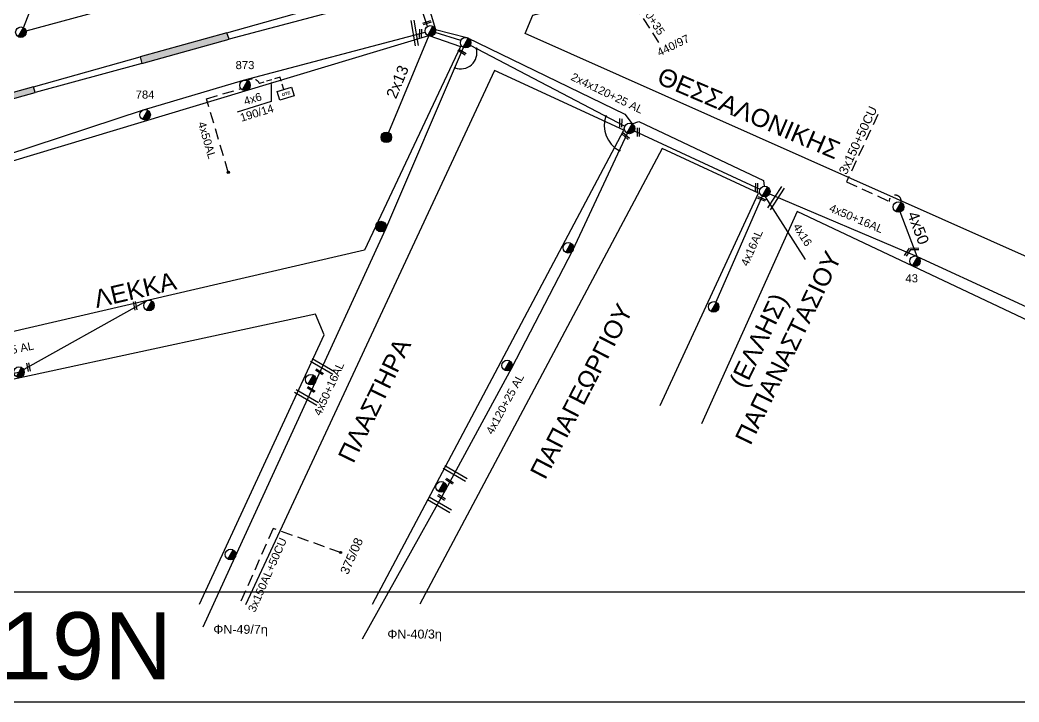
# Model space of a CAD drawing. Header units: millimetres. Extents: x 1421 to 7149, y 887 to 1917.
# Drawn here: x 5690.5 to 5913.8, y 887.4 to 1039.9 of the extents above; entities that cross this region are included whole.
import ezdxf
from ezdxf import colors
from ezdxf.entities.mleader import LeaderData, LeaderLine
from ezdxf.enums import TextEntityAlignment as Align
from ezdxf.math import Vec2, Vec3

# ---------------------------------------------------------------- set-up
doc = ezdxf.new("R2010")
doc.units = ezdxf.units.MM
doc.linetypes.add('DASHED', pattern=[19.05, 12.7, -6.35])
for name, color, linetype in [('2x13', 7, 'Continuous'), ('3x150+35', 7, 'DASHED'), ('Pillar OTE', 7, 'Continuous'), ('TRAIN', 7, 'Continuous'), ('Άγνωστα', 7, 'Continuous'), ('Γυμνά εναέρια ΧΤ (3Φ)   4x16AL', 7, 'Continuous'), ('Γυμνά εναέρια ΧΤ (3Φ)   4x50CU', 7, 'Continuous'), ('Γυμνά εναέρια ΧΤ και ΦΟΠ (3Φ)   4x50+16AL', 7, 'Continuous'), ('Εναέρια παροχή ΧΤ 4x16', 7, 'SYN_LINE'), ('Καλώδια ΧΤ   3x150+50CU', 7, 'DASHED'), ('Καλώδια ΧΤ   3x150AL+50CU', 7, 'DASHED'), ('Μηχανική τομή', 7, 'Continuous'), ('Στύλος Ξύλινος', 7, 'Continuous'), ('Στύλος Ξύλινος @ 1', 7, 'Continuous'), ('Στύλος ΦΜ', 7, 'Continuous'), ('Στύλος ΦΜ @ 1', 7, 'Continuous'), ('Συνδέσεις', 7, 'Continuous'), ('Συνεστραμμένα ΧΤ   3x70+54.6+25 AL', 7, 'SYN_LINE'), ('Συνεστραμμένα ΧΤ   4x120+25 AL', 7, 'SYN_LINE'), ('Τομή', 7, 'Continuous'), ('Υπόβαθρο ΔΕΗ', 7, 'Continuous'), ('Υπόγεια καλώδια Παροχών ΧΤ   4x50AL', 7, 'DASHED')]:
    doc.layers.add(name, color=color, linetype=linetype)
doc.styles.add('arial', font='arial.ttf')
doc.styles.get("Standard").update_dxf_attribs({"font": 'arial.ttf'})
doc.linetypes.add('SYN_LINE', pattern='A,0.5,-0.0001,["/\\/\\/\\/",Standard,S=0.1,R=0,X=0,Y=-0.05],-0.25', length=0.7501)

# ---------------------------------------------------------------- blocks, each defined once
blk = doc.blocks.new('ΥΠΑΡΧΩΝ ΤΣΙΜΕΝΤΕΝΙΟΣ ΣΤΥΛΟΣ')
at = {"layer": 'Στύλος ΦΜ'}
blk.add_hatch(color=256, dxfattribs=at).paths.add_polyline_path([(-1.29, -2.28, 0.574793), (2.62, 0, 0.268822), (1.3, 2.27)])
blk.add_line((-1.29, -2.28), (1.3, 2.27), dxfattribs=at)
blk.add_circle((0, 0), 2.62, dxfattribs=at)
at = {"layer": 'Στύλος ΦΜ', "flags": 4}
for tag, p in [('ΑΡΙΘΜΟΣ', (-4.68, 8.05)), ('ΤΥΠΟΣ', (-4.91, 3.03))]:
    blk.add_attdef(tag, p, '', height=4, dxfattribs=at)
blk = doc.blocks.new('ΥΠΑΡΧΩΝ ΞΥΛΙΝΟΣ ΣΤΥΛΟΣ')
at = {"layer": 'Στύλος Ξύλινος'}
h = blk.add_hatch(color=256, dxfattribs=at)
h.paths.add_polyline_path([(-2.62, 0, 0.270008), (-1.29, -2.28), (1.3, 2.27, 0.576266)])
h.paths.add_polyline_path([(-1.29, -2.28, 0.574793), (2.62, 0, 0.268822), (1.3, 2.27)])
blk.add_line((-1.29, -2.28), (1.3, 2.27), dxfattribs=at)
blk.add_circle((0, 0), 2.62, dxfattribs=at)
at = {"layer": 'Στύλος Ξύλινος', "flags": 4}
for tag, p in [('ΑΡΙΘΜΟΣ', (-4.91, 8.6)), ('ΤΥΠΟΣ', (-4.85, 3.39))]:
    blk.add_attdef(tag, p, '', height=4, dxfattribs=at)
blk = doc.blocks.new('_ΣΥΝΔΕΣΗ')
at = {"layer": 'Συνδέσεις', "linetype": 'SYN_LINE', "ltscale": 40}
blk.add_hatch(color=256, dxfattribs=at).paths.add_polyline_path([(0.5, -0.01, 1), (-0.5, -0.01, 1)])
at = {"layer": 'Συνδέσεις'}
blk.add_circle((0, -0.01), 0.5, dxfattribs=at)
blk = doc.blocks.new('ΜΗΧΑΝΙΚΗ ΤΟΜΗ')
at = {"layer": 'Μηχανική τομή', "ltscale": 40}
for p, q in [((-3.67, 1.17), (3.91, 1.17)), ((3.91, -0.38), (-3.67, -0.38))]:
    blk.add_line(p, q, dxfattribs=at)
blk = doc.blocks.new('ΤΟΜΗ')
at = {"layer": 'Τομή', "ltscale": 40}
for p, q in [((10.95, 0.22), (-12.13, 0.22)), ((10.95, -2.57), (-12.13, -2.57))]:
    blk.add_line(p, q, dxfattribs=at)
blk = doc.blocks.new('PILLAR ΟΤΕ')
at = {"layer": 'Pillar OTE', "ltscale": 40}
blk.add_lwpolyline([(-3.31, 2.02), (3.39, 2.02), (3.39, -1.99), (-3.31, -1.99)], close=True, dxfattribs=at)
at = {"layer": 'Pillar OTE', "insert": (-1.81, 0.71), "char_height": 1.3575, "width": 109.961, "attachment_point": 1}
blk.add_mtext('{\\fArial|b1|i0|c161|p34;OTE}', dxfattribs=at)

msp = doc.modelspace()

# ---------------------------------------------------------------- hatches: boundary and pattern name
at = {"layer": 'TRAIN', "lineweight": -3, "ltscale": 0.2, "true_color": 0x000000}
h = msp.add_hatch(color=18, dxfattribs=at)
h.paths.add_polyline_path([(5307.8, 916.69), (5307.42, 918.5), (5291.25, 913.97), (5291.64, 912.39)])
h.paths.add_polyline_path([(5346.98, 927.34), (5346.42, 929.06), (5327.1, 923.73), (5327.5, 922.11)])
h.paths.add_polyline_path([(5391.16, 939.49), (5390.8, 941.26), (5371.15, 935.67), (5371.54, 934.13)])
h.paths.add_polyline_path([(5434.79, 951.66), (5434.38, 953.09), (5414.01, 947.46), (5414.41, 946.17)])
h.paths.add_polyline_path([(5477.96, 963.3), (5477.54, 964.78), (5458.29, 959.48), (5458.63, 957.99)])
h.paths.add_polyline_path([(5521.09, 975.25), (5520.53, 976.64), (5500.93, 971.24), (5501.27, 969.85)])
h.paths.add_polyline_path([(5564.01, 987.31), (5563.53, 988.6), (5544.44, 983.44), (5544.83, 982.11)])
h.paths.add_polyline_path([(5607.53, 999.35), (5607.16, 1000.76), (5587.56, 995.37), (5587.86, 994.04)])
h.paths.add_polyline_path([(5650.69, 1011.59), (5650.43, 1012.86), (5630.95, 1007.38), (5631.3, 1006.34)])
h.paths.add_polyline_path([(5693.88, 1023.68), (5693.54, 1024.95), (5674.54, 1019.61), (5674.85, 1018.33)])
h.paths.add_polyline_path([(5737.23, 1035.54), (5736.76, 1037), (5717.39, 1031.65), (5717.78, 1030.17)])
h.paths.add_polyline_path([(5781.19, 1047.77), (5780.76, 1049.26), (5760.34, 1043.65), (5760.67, 1041.73)])
h.paths.add_polyline_path([(5823.52, 1059.63), (5823.07, 1061.07), (5803.83, 1055.75), (5804.29, 1053.97)])
h.paths.add_polyline_path([(5866.61, 1071.7), (5866.15, 1073.03), (5846.43, 1067.52), (5846.95, 1066.09)])
h.paths.add_polyline_path([(5909.89, 1083.42), (5909.41, 1084.91), (5889.8, 1079.69), (5890.21, 1078.15)])
h.paths.add_polyline_path([(5953.62, 1094.95), (5953.28, 1096.29), (5933.64, 1091.23), (5934.01, 1089.9)])
h.paths.add_polyline_path([(5997.35, 1106.64), (5996.86, 1108.11), (5977.14, 1102.73), (5977.41, 1101.27)])
h.paths.add_polyline_path([(6041.21, 1118.34), (6040.88, 1119.37), (6021.2, 1114.3), (6021.57, 1112.96)])
h.paths.add_polyline_path([(6084.53, 1129.62), (6084.2, 1130.76), (6064.3, 1125.6), (6064.68, 1124.35)])
h.paths.add_polyline_path([(6127.84, 1140.22), (6127.5, 1141.53), (6107.81, 1136.75), (6108.04, 1135.46)])
h.paths.add_polyline_path([(6171.81, 1151.11), (6171.55, 1152.4), (6152.67, 1147.67), (6152.97, 1146.48)])
h.paths.add_polyline_path([(6215.28, 1161.86), (6215.01, 1163.14), (6195.81, 1158.3), (6195.88, 1157.15)])
h.paths.add_polyline_path([(6259.15, 1172.81), (6258.76, 1174.15), (6239.12, 1169.06), (6239.43, 1167.95)])
h.paths.add_polyline_path([(6302.5, 1183.67), (6302.14, 1184.91), (6282.47, 1179.85), (6282.81, 1178.57)])
h.paths.add_polyline_path([(6345.81, 1195.12), (6345.34, 1196.39), (6325.6, 1191.31), (6326.02, 1189.97)])
h.paths.add_polyline_path([(6389.67, 1206.66), (6389.36, 1207.87), (6369.29, 1202.62), (6369.56, 1201.31)])
h.paths.add_polyline_path([(6431.91, 1217.89), (6431.52, 1219.19), (6411.91, 1213.83), (6412.23, 1212.81)])
h.paths.add_polyline_path([(6475.2, 1229.3), (6474.9, 1230.66), (6454.09, 1224.93), (6454.19, 1223.75)])
h.paths.add_polyline_path([(6518.46, 1241.13), (6518.14, 1242.4), (6498.69, 1237.32), (6498.94, 1235.86)])
h.paths.add_polyline_path([(6561.41, 1252.93), (6561.1, 1254.23), (6541.97, 1248.81), (6542.17, 1247.61)])
h.paths.add_polyline_path([(6605.11, 1264.65), (6604.74, 1265.83), (6585.45, 1260.81), (6585.83, 1259.21)])
h.paths.add_polyline_path([(6648.4, 1276.42), (6648.08, 1277.7), (6628.72, 1272.46), (6629.08, 1271.24)])
h.paths.add_polyline_path([(6691.88, 1288.22), (6691.32, 1289.41), (6671.43, 1284.06), (6671.77, 1282.84)])
h.paths.add_polyline_path([(6734.35, 1299.93), (6733.96, 1301.31), (6715.25, 1296.1), (6715.55, 1294.88)])
h.paths.add_polyline_path([(6778.12, 1311.81), (6777.64, 1313.25), (6758.13, 1307.89), (6758.57, 1306.43)])
h.paths.add_polyline_path([(6825.97, 1324.96), (6825.39, 1326.48), (6801.39, 1319.86), (6801.75, 1318.29)])
h.paths.add_polyline_path([(6869.13, 1336.91), (6868.69, 1338.47), (6844.91, 1331.97), (6845.37, 1330.54)])
h.paths.add_polyline_path([(6912.31, 1348.82), (6911.85, 1350.46), (6887.72, 1343.51), (6888.16, 1342.14)])
h.paths.add_polyline_path([(6956.15, 1360.98), (6955.58, 1362.85), (6931.4, 1355.89), (6932, 1354.3)])
h.paths.add_polyline_path([(6984.31, 1370.76), (6975.32, 1368.08), (6975.69, 1366.38), (6984.41, 1368.68)])

# ---------------------------------------------------------------- linework, layer by layer
at = {"lineweight": -3, "ltscale": 0.1}
for points in [[(4932.72, 1917.4), (7149.36, 1917.4), (7149.36, 887.4), (4932.72, 887.4)], [(5038.25, 1899.55), (6989.1, 1899.55), (6989.1, 911.99), (5038.25, 911.99)]]:
    msp.add_lwpolyline(points, close=True, dxfattribs=at)
at = {"layer": '2x13', "color": 151, "lineweight": -3, "ltscale": 0.2}
msp.add_lwpolyline([(5781.88, 1036.41), (5772.83, 1014.73)], dxfattribs=at)
at = {"layer": '3x150+35', "color": 6, "lineweight": -3, "ltscale": 0.2}
msp.add_lwpolyline([(5833.31, 1034.86), (5826.19, 1045.81, 0.486667), (5823.56, 1046.83)], format="xyb", dxfattribs=at)
at = {"layer": '3x150+35', "color": 1, "lineweight": -3, "ltscale": 0.1}
msp.add_lwpolyline([(5749.46, 1024.33), (5748.63, 1027.07), (5744.01, 1025.68, 0.508788), (5741.39, 1026.27)], format="xyb", dxfattribs=at)
at = {"layer": 'TRAIN', "color": 18, "lineweight": -3, "ltscale": 0.2, "true_color": 0x000000}
for points in [[(5934.01, 1089.9), (5909.89, 1083.42), (5909.41, 1084.91), (5889.8, 1079.69), (5890.21, 1078.15), (5866.61, 1071.7), (5866.15, 1073.03), (5846.43, 1067.52), (5846.95, 1066.09), (5823.52, 1059.63), (5823.07, 1061.07), (5803.83, 1055.75), (5804.29, 1053.97), (5781.19, 1047.77), (5780.76, 1049.26), (5760.34, 1043.65), (5760.67, 1041.73), (5737.23, 1035.54), (5736.76, 1037), (5717.39, 1031.65), (5717.78, 1030.17), (5693.88, 1023.68), (5693.54, 1024.95), (5674.54, 1019.61)], [(5674.85, 1018.33), (5693.88, 1023.68), (5693.54, 1024.95), (5717.39, 1031.65), (5717.78, 1030.17), (5737.23, 1035.54), (5736.76, 1037), (5760.34, 1043.65), (5760.67, 1041.73), (5781.19, 1047.77), (5780.76, 1049.26), (5803.83, 1055.75), (5804.29, 1053.97), (5823.52, 1059.63), (5823.07, 1061.07), (5846.43, 1067.52), (5846.95, 1066.09), (5866.61, 1071.7), (5866.15, 1073.03), (5889.8, 1079.69), (5890.21, 1078.15), (5909.89, 1083.42), (5909.41, 1084.91), (5933.64, 1091.23)]]:
    msp.add_lwpolyline(points, dxfattribs=at)
at = {"layer": 'Γυμνά εναέρια ΧΤ (3Φ)   4x16AL', "color": 85, "lineweight": -3, "ltscale": 0.2}
msp.add_lwpolyline([(5856.36, 1000.5), (5846.01, 976.8)], dxfattribs=at)
at = {"layer": 'Γυμνά εναέρια ΧΤ (3Φ)   4x50CU', "color": 85, "lineweight": -3, "ltscale": 0.2}
msp.add_lwpolyline([(5890.99, 987.02), (5887.24, 996.97)], dxfattribs=at)
at = {"layer": 'Γυμνά εναέρια ΧΤ και ΦΟΠ (3Φ)   4x50+16AL', "color": 151, "lineweight": -3, "ltscale": 0.2}
msp.add_lwpolyline([(5756.56, 958.98), (5772.26, 993.19), (5789.63, 1033.71)], dxfattribs=at)
at = {"layer": 'Γυμνά εναέρια ΧΤ και ΦΟΠ (3Φ)   4x50+16AL', "color": 85, "lineweight": -3, "ltscale": 0.2}
msp.add_lwpolyline([(5858.01, 1001.03), (5890.99, 987.02), (5930.49, 968.8)], dxfattribs=at)
at = {"layer": 'Γυμνά εναέρια ΧΤ και ΦΟΠ (3Φ)   4x50+16AL', "color": 2, "lineweight": -3, "ltscale": 0.2}
msp.add_lwpolyline([(5731.44, 904.19), (5738.63, 919.89), (5756.56, 958.98)], dxfattribs=at)
at = {"layer": 'Εναέρια παροχή ΧΤ 4x16', "color": 85, "lineweight": -3, "ltscale": 20}
msp.add_lwpolyline([(5857.05, 1000.35), (5865.96, 986.32)], dxfattribs=at)
at = {"layer": 'Καλώδια ΧΤ   3x150+50CU', "color": 85, "lineweight": -3, "ltscale": 0.2}
msp.add_lwpolyline([(5882.21, 1018.72), (5875.18, 1003.68), (5884.75, 999.32, -1.125897), (5887.41, 999.09)], format="xyb", dxfattribs=at)
at = {"layer": 'Καλώδια ΧΤ   3x150AL+50CU', "color": 62, "linetype": 'DASHED', "lineweight": -3, "ltscale": 0.2}
msp.add_lwpolyline([(5762.15, 920.83), (5747.06, 926.19), (5739.7, 909.48)], dxfattribs=at)
at = {"layer": 'Συνεστραμμένα ΧΤ   3x70+54.6+25 AL', "color": 30, "lineweight": -3, "ltscale": 20}
msp.add_lwpolyline([(5691.31, 1038.14), (5707.59, 1080.28), (5725.38, 1123.94), (5735.45, 1148.56), (5743.23, 1166.92)], dxfattribs=at)
at = {"layer": 'Συνεστραμμένα ΧΤ   3x70+54.6+25 AL', "color": 2, "lineweight": -3, "ltscale": 20}
for points in [[(5691.87, 1037.43), (5729.7, 1047.71), (5771.5, 1061.17), (5795.77, 1068.24), (5806.17, 1072.95)], [(5690.73, 1037.12), (5690.73, 1037.12)]]:
    msp.add_lwpolyline(points, dxfattribs=at)
at = {"layer": 'Συνεστραμμένα ΧΤ   3x70+54.6+25 AL', "color": 1, "lineweight": -3, "ltscale": 20}
for points in [[(5674.83, 1005.57), (5718.11, 1019.79), (5740.48, 1026.38), (5781.07, 1037.13)], [(5690.71, 1037.08), (5690.73, 1037.12)], [(5655.41, 953.95), (5690.29, 961.15), (5718.78, 977.07)]]:
    msp.add_lwpolyline(points, dxfattribs=at)
at = {"layer": 'Συνεστραμμένα ΧΤ   4x120+25 AL', "color": 85, "lineweight": -3, "ltscale": 20, "flags": 128}
msp.add_lwpolyline([(5781.57, 1038.42), (5777.19, 1051.56), (5771.5, 1061.17)], dxfattribs=at)
at = {"layer": 'Συνεστραμμένα ΧΤ   4x120+25 AL', "color": 151, "lineweight": -3, "ltscale": 15}
msp.add_lwpolyline([(5771.98, 1061.71), (5779.21, 1051.66), (5783.34, 1037.76)], dxfattribs=at)
at = {"layer": 'Συνεστραμμένα ΧΤ   4x120+25 AL', "color": 85, "lineweight": -3, "ltscale": 20}
for points in [[(5789.02, 1035.27), (5783.33, 1037.07)], [(5791.13, 1034.22), (5825.7, 1016.16)], [(5827.78, 1015.07), (5855.87, 1002.02)]]:
    msp.add_lwpolyline(points, dxfattribs=at)
at = {"layer": 'Συνεστραμμένα ΧΤ   4x120+25 AL', "color": 151, "lineweight": -3, "ltscale": 20}
for points in [[(5783.34, 1037.76), (5790.39, 1035.93), (5825.65, 1018.83), (5827.32, 1016.64), (5828.82, 1017.19), (5856.67, 1003.95), (5856.81, 1002.69)], [(5785.66, 934.93), (5800.4, 962.07), (5814.08, 988.41), (5826.24, 1014.55)]]:
    msp.add_lwpolyline(points, dxfattribs=at)
at = {"layer": 'Συνεστραμμένα ΧΤ   4x120+25 AL', "color": 2, "lineweight": -3, "ltscale": 20}
msp.add_lwpolyline([(5767.07, 901.5), (5785.66, 934.93)], dxfattribs=at)
at = {"layer": 'Υπόβαθρο ΔΕΗ', "lineweight": -3, "ltscale": 0.2}
for points in [[(5917.7, 985.96), (5803.44, 1036.88), (5805.09, 1040.91), (5929.96, 1074.63), (5950.73, 1070.23), (5917.7, 985.96)], [(5660.78, 963.65), (5676.45, 1004.67), (5781.88, 1036.41), (5788.94, 1033.94), (5767.47, 988.43), (5660.78, 963.65)], [(5769.32, 909.24), (5825.48, 1015.26), (5796.57, 1028.56), (5740.92, 909.11)], [(5833.54, 953.67), (5855.51, 1001.14), (5834.03, 1011.15), (5779.9, 909.24)], [(5959.27, 909.75), (5974.49, 944.93), (5864.2, 997.05), (5842.84, 949.59)], [(5730.62, 909.24), (5758.49, 969.48), (5756.58, 974.1), (5656.33, 952.46), (5645.9, 924.47), (5681.57, 909.2)]]:
    msp.add_lwpolyline(points, dxfattribs=at)
at = {"layer": 'Υπόβαθρο ΔΕΗ', "lineweight": -3}
for centre, radius, start, end in [((5789.02, 1032.55), 3.62, 248.5426, 15.1715), ((5827.39, 1016.27), 6.31, 160.4127, 242.1555)]:
    msp.add_arc(centre, radius, start, end, dxfattribs=at)
at = {"layer": 'Υπόγεια καλώδια Παροχών ΧΤ   4x50AL', "color": 1, "lineweight": -3, "ltscale": 0.2}
msp.add_lwpolyline([(5737.06, 1005.81), (5732.18, 1022.27), (5739.88, 1024.52)], dxfattribs=at)

# ---------------------------------------------------------------- block references
at = {"layer": 'Pillar OTE', "xscale": 0.5, "yscale": 0.5, "zscale": 0.5, "rotation": 17}
msp.add_blockref('PILLAR ΟΤΕ', (5749.9, 1023.36), dxfattribs=at)
at = {"layer": 'Μηχανική τομή', "lineweight": -3}
for p, xscale, yscale, zscale, rotation in [((5781.46, 1039.37), 0.2499999999987346, 0.2499999999987346, 0.2499999999987346, 198.2314480273927), ((5780.13, 1036.86), 0.2499999999988126, 0.2499999999988126, 0.2499999999988126, 88.39312031819854), ((5789.37, 1032.76), 0.2499999999985261, 0.2499999999985261, 0.2499999999985261, 146.9127823869921), ((5824.86, 1016.83), 0.2499999999988126, 0.2499999999988126, 0.2499999999988126, 88.39312031819854), ((5825.94, 1013.99), 0.2499999999988438, 0.2499999999988438, 0.2499999999988438, 139.4438829611327), ((5828.79, 1014.75), 0.2499999999988126, 0.2499999999988126, 0.2499999999988126, 88.39312031819854), ((5855.18, 1002.4), 0.2499999999988126, 0.2499999999988126, 0.2499999999988126, 88.39312031819854), ((5856.31, 999.95), 0.2499999999987084, 0.2499999999987084, 0.2499999999987084, 157.4546406426911), ((5888.95, 987.85), 0.2499999999986643, 0.2499999999986643, 0.2499999999986643, 56.13743911202577), ((5890.49, 988.78), 0.2499999999985822, 0.2499999999985822, 0.2499999999985822, 178.3931203182231), ((5716.34, 975.93), 0.2499999999987544, 0.2499999999987544, 0.2499999999987544, 102.0138325615326), ((5692.52, 962.27), 0.2499999999987544, 0.2499999999987544, 0.2499999999987544, 102.0138325615326), ((5757.5, 961.28), 0.2499999999985261, 0.2499999999985261, 0.2499999999985261, 146.9127823869921), ((5755.64, 957.34), 0.2499999999985261, 0.2499999999985261, 0.2499999999985261, 146.9127823869921), ((5786.59, 936.84), 0.2499999999985261, 0.2499999999985261, 0.2499999999985261, 146.9127823869921), ((5784.77, 933.23), 0.2499999999985261, 0.2499999999985261, 0.2499999999985261, 146.9127823869921)]:
    msp.add_blockref('ΜΗΧΑΝΙΚΗ ΤΟΜΗ', p, dxfattribs=dict(at, xscale=xscale, yscale=yscale, zscale=zscale, rotation=rotation))
at = {"layer": 'Στύλος Ξύλινος @ 1', "lineweight": -3, "ltscale": 40, "xscale": 0.4499999999998181, "yscale": 0.4499999999998181, "zscale": 0.4499999999998181}
for p in [(5772.38, 1013.64), (5771.19, 993.68)]:
    msp.add_blockref('ΥΠΑΡΧΩΝ ΞΥΛΙΝΟΣ ΣΤΥΛΟΣ', p, dxfattribs=at)
at = {"layer": 'Στύλος ΦΜ @ 1', "lineweight": -3, "ltscale": 40, "xscale": 0.4499999999998181, "yscale": 0.4499999999998181, "zscale": 0.4499999999998181}
for p in [(5690.73, 1037.12), (5782.21, 1037.43), (5790.1, 1034.79), (5826.74, 1015.62), (5856.94, 1001.52), (5886.83, 998.07), (5813.04, 988.95), (5719.36, 976.04), (5845.54, 975.72), (5690.29, 961.15), (5799.37, 962.63), (5755.49, 959.47), (5784.64, 935.5), (5737.56, 920.38)]:
    msp.add_blockref('ΥΠΑΡΧΩΝ ΤΣΙΜΕΝΤΕΝΙΟΣ ΣΤΥΛΟΣ', p, dxfattribs=at)
at = {"layer": 'Στύλος ΦΜ @ 1', "lineweight": -3, "ltscale": 40}
ref = msp.add_blockref('ΥΠΑΡΧΩΝ ΤΣΙΜΕΝΤΕΝΙΟΣ ΣΤΥΛΟΣ', (5740.81, 1025.25), dxfattribs=dict(at, xscale=0.4499999999998181, yscale=0.4499999999998181, zscale=0.4499999999998181))
ref.add_attrib('ΑΡΙΘΜΟΣ', '873', (5738.7, 1028.88), dxfattribs={"layer": 'Στύλος ΦΜ', "height": 1.8, "flags": 4})
ref = msp.add_blockref('ΥΠΑΡΧΩΝ ΤΣΙΜΕΝΤΕΝΙΟΣ ΣΤΥΛΟΣ', (5718.48, 1018.67), dxfattribs=dict(at, xscale=0.4499999999998181, yscale=0.4499999999998181, zscale=0.4499999999998181))
ref.add_attrib('ΑΡΙΘΜΟΣ', '784', (5716.37, 1022.29), dxfattribs={"layer": 'Στύλος ΦΜ', "height": 1.8, "flags": 4})
ref = msp.add_blockref('ΥΠΑΡΧΩΝ ΤΣΙΜΕΝΤΕΝΙΟΣ ΣΤΥΛΟΣ', (5890.53, 985.93), dxfattribs=dict(at, xscale=0.4499999999998181, yscale=0.4499999999998181, zscale=0.4499999999998181))
ref.add_attrib('ΑΡΙΘΜΟΣ', '43', (5888.38, 981.22), dxfattribs={"layer": 'Στύλος ΦΜ', "height": 1.8, "flags": 4})
at = {"layer": 'Συνδέσεις', "lineweight": -3}
for p, xscale, yscale, zscale in [((5792.51, 1033.5), 0.25, 0.25, 0.25), ((5787.69, 1029.18), 0.25, 0.25, 0.25), ((5821.45, 1018.38), 0.25, 0.25, 0.25), ((5824.45, 1010.69), 0.25, 0.25, 0.25), ((5737.07, 1005.81), 0.4777242751392805, 0.4777242751392805, 0.4777242751392805), ((5762.16, 920.84), 0.4777242751392805, 0.4777242751392805, 0.4777242751392805)]:
    msp.add_blockref('_ΣΥΝΔΕΣΗ', p, dxfattribs=dict(at, xscale=xscale, yscale=yscale, zscale=zscale))
at = {"layer": 'Τομή', "lineweight": -3}
for p, xscale, yscale, zscale, rotation in [((5778.37, 1037.05), 0.2499999999986624, 0.2499999999986624, 0.2499999999986624, 99.99340801458344), ((5859.24, 1000.35), 0.2499999999986624, 0.2499999999986624, 0.2499999999986624, 56.90273174595999), ((5757.82, 962.26), 0.2499999999984852, 0.2499999999984852, 0.2499999999984852, 149.8707075950204), ((5754.29, 955.31), 0.2499999999984852, 0.2499999999984852, 0.2499999999984852, 149.8707075950204), ((5787.51, 938.34), 0.2499999999984852, 0.2499999999984852, 0.2499999999984852, 149.8707075950204), ((5783.97, 931.33), 0.2499999999984852, 0.2499999999984852, 0.2499999999984852, 149.8707075950204)]:
    msp.add_blockref('ΤΟΜΗ', p, dxfattribs=dict(at, xscale=xscale, yscale=yscale, zscale=zscale, rotation=rotation))

# ---------------------------------------------------------------- texts
at = {"lineweight": -3, "ltscale": 40, "char_height": 4, "width": 64.8866, "attachment_point": 1, "style": 'arial'}
for s, insert, rotation in [('ΘΕΣΣΑΛΟΝΙΚΗΣ', (5834.15, 1029.48), 336.8385), ('       (ΕΛΛΗΣ)\\PΠΑΠΑΝΑΣΤΑΣΙΟΥ', (5844.14, 949.26), 64.1643), ('ΛΕΚΚΑ', (5706.69, 979.35), 13.2077), ('ΠΑΠΑΓΕΩΡΓΙΟΥ', (5804.32, 938.74), 62.651), ('ΠΛΑΣΤΗΡΑ', (5761.41, 942.28), 64.1643)]:
    msp.add_mtext(s, dxfattribs=dict(at, insert=insert, rotation=rotation))
at = {"lineweight": -3, "ltscale": 40, "insert": (5686.03, 907.47), "char_height": 15, "width": 40.7486, "attachment_point": 1, "style": 'arial'}
msp.add_mtext('19N', dxfattribs=at)
at = {"layer": 'Άγνωστα', "lineweight": -3, "ltscale": 0.1}
for s, height, rotation, p in [('440/97', 1.8, 26.3687, (5836.47, 1034.19)), ('2x13', 2.5, 67.3563, (5774.85, 1026.05)), (' 4x6', 1.8, 17, (5742.19, 1022.14)), ('190/14', 1.8, 17, (5743.44, 1019.09)), ('3x150+50CU', 2, 64.9507, (5877.77, 1012.99)), ('4x50AL', 1.8, 286.5167, (5732.32, 1013)), ('4x50+16AL', 1.8, 336.9832, (5877.41, 995.5)), ('4x50', 2.5, 290.618, (5891.26, 993.39)), ('4x16', 1.8, 302.436, (5865.41, 991.85)), ('4x16AL', 1.8, 66.4062, (5854.04, 988.93)), ('3x70+54.6+25 AL', 1.8, 11.664, (5683.86, 965.11)), ('4x50+16AL', 1.8, 65.3418, (5759.53, 957.42)), ('4x120+25 AL', 1.8, 61.4903, (5798.89, 954.04)), ('3x150AL+50CU', 1.8, 66.2404, (5745.79, 915.82)), ('375/08', 2, 66.2404, (5764.62, 920.05))]:
    msp.add_text(s, height=height, rotation=rotation, dxfattribs=at).set_placement(p, align=Align.MIDDLE_CENTER)
at = {"layer": 'Άγνωστα', "lineweight": -3, "ltscale": 0.1, "char_height": 2, "width": 6.1629, "attachment_point": 1}
for s, insert in [('ΦN-49/7η', (5733.72, 904.65)), ('ΦN-40/3η', (5772.61, 903.59))]:
    msp.add_mtext(s, dxfattribs=dict(at, insert=insert))
at = {"layer": 'Υπόβαθρο ΔΕΗ', "lineweight": -3, "ltscale": 0.1}
for s, rotation, p in [('3x150+35', 303.0392, (5830.96, 1041.43)), ('2x4x120+25 AL', 334.1178, (5821.73, 1023.51))]:
    msp.add_text(s, height=1.8, rotation=rotation, dxfattribs=at).set_placement(p, align=Align.MIDDLE_CENTER)

# ---------------------------------------------------------------- leaders
at = {"layer": 'Υπόβαθρο ΔΕΗ', "lineweight": -3, "ltscale": 0.2}
ml = msp.add_multileader_mtext('Standard', dxfattribs=at)
ml.set_content('', color=256)
ml.set_leader_properties()
ml.build(insert=Vec2(0, 0))
ml.multileader.update_dxf_attribs({"arrow_head_size": 1})
ctx = ml.context
ctx.base_point, ctx.arrow_head_size, ctx.plane_origin, ctx.plane_x_axis, ctx.plane_y_axis = Vec3(5735.2, 1018.11), 1, Vec3(5746.67, 1026.23), Vec3(0.956305, 0.292372), Vec3(-0.292372, 0.956305)
ctx.text_align_type = 2
notes = []
notes.append((ctx, [(0, (1, 1, 0), (5746.67, 1021.62), (-0.956305, -0.292372), 8, [(0, [(5746.67, 1026.23)], 0, [])])]))
ctx.mtext.insert, ctx.mtext.text_direction, ctx.mtext.rotation, ctx.mtext.alignment, ctx.mtext.flow_direction = Vec3(5736.53, 1020.61), Vec3(0.956305, 0.292372), 0.296706, 3, 5
for ctx, leaders in notes:
    for number, flags, end, landing, length, lines in leaders:
        leader = LeaderData()
        leader.index, (leader.has_last_leader_line, leader.has_dogleg_vector, leader.attachment_direction) = number, flags
        leader.last_leader_point, leader.dogleg_vector, leader.dogleg_length = Vec3(end), Vec3(landing), length
        for number, points, colour, breaks in lines:
            line = LeaderLine()
            line.index, line.vertices, line.color, line.breaks = number, Vec3.list(points), colors.encode_raw_color(colour), breaks
            leader.lines.append(line)
        ctx.leaders.append(leader)

doc.saveas('drawing.dxf')
